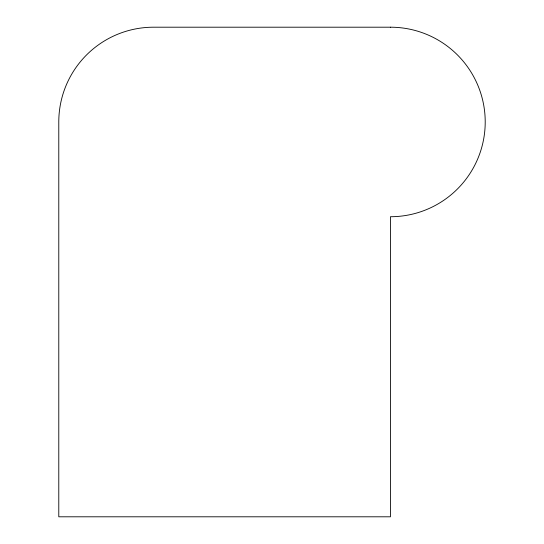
<?xml version="1.0" encoding="UTF-8"?>
<svg xmlns="http://www.w3.org/2000/svg" width="544" height="544" viewBox="0 0 544 544"><rect width="100%" height="100%" fill="white"/><g stroke="black" fill="none" stroke-linecap="round" stroke-linejoin="round"><path stroke-width="0.82" d="M390.449 27.2L153.551 27.2A94.758 94.758 0 0 0 58.786 121.958L58.786 516.8L390.449 516.8L390.449 216.723A94.758 94.758 0 0 0 485.214 121.958A94.758 94.758 0 0 0 390.449 27.2"/></g></svg>
